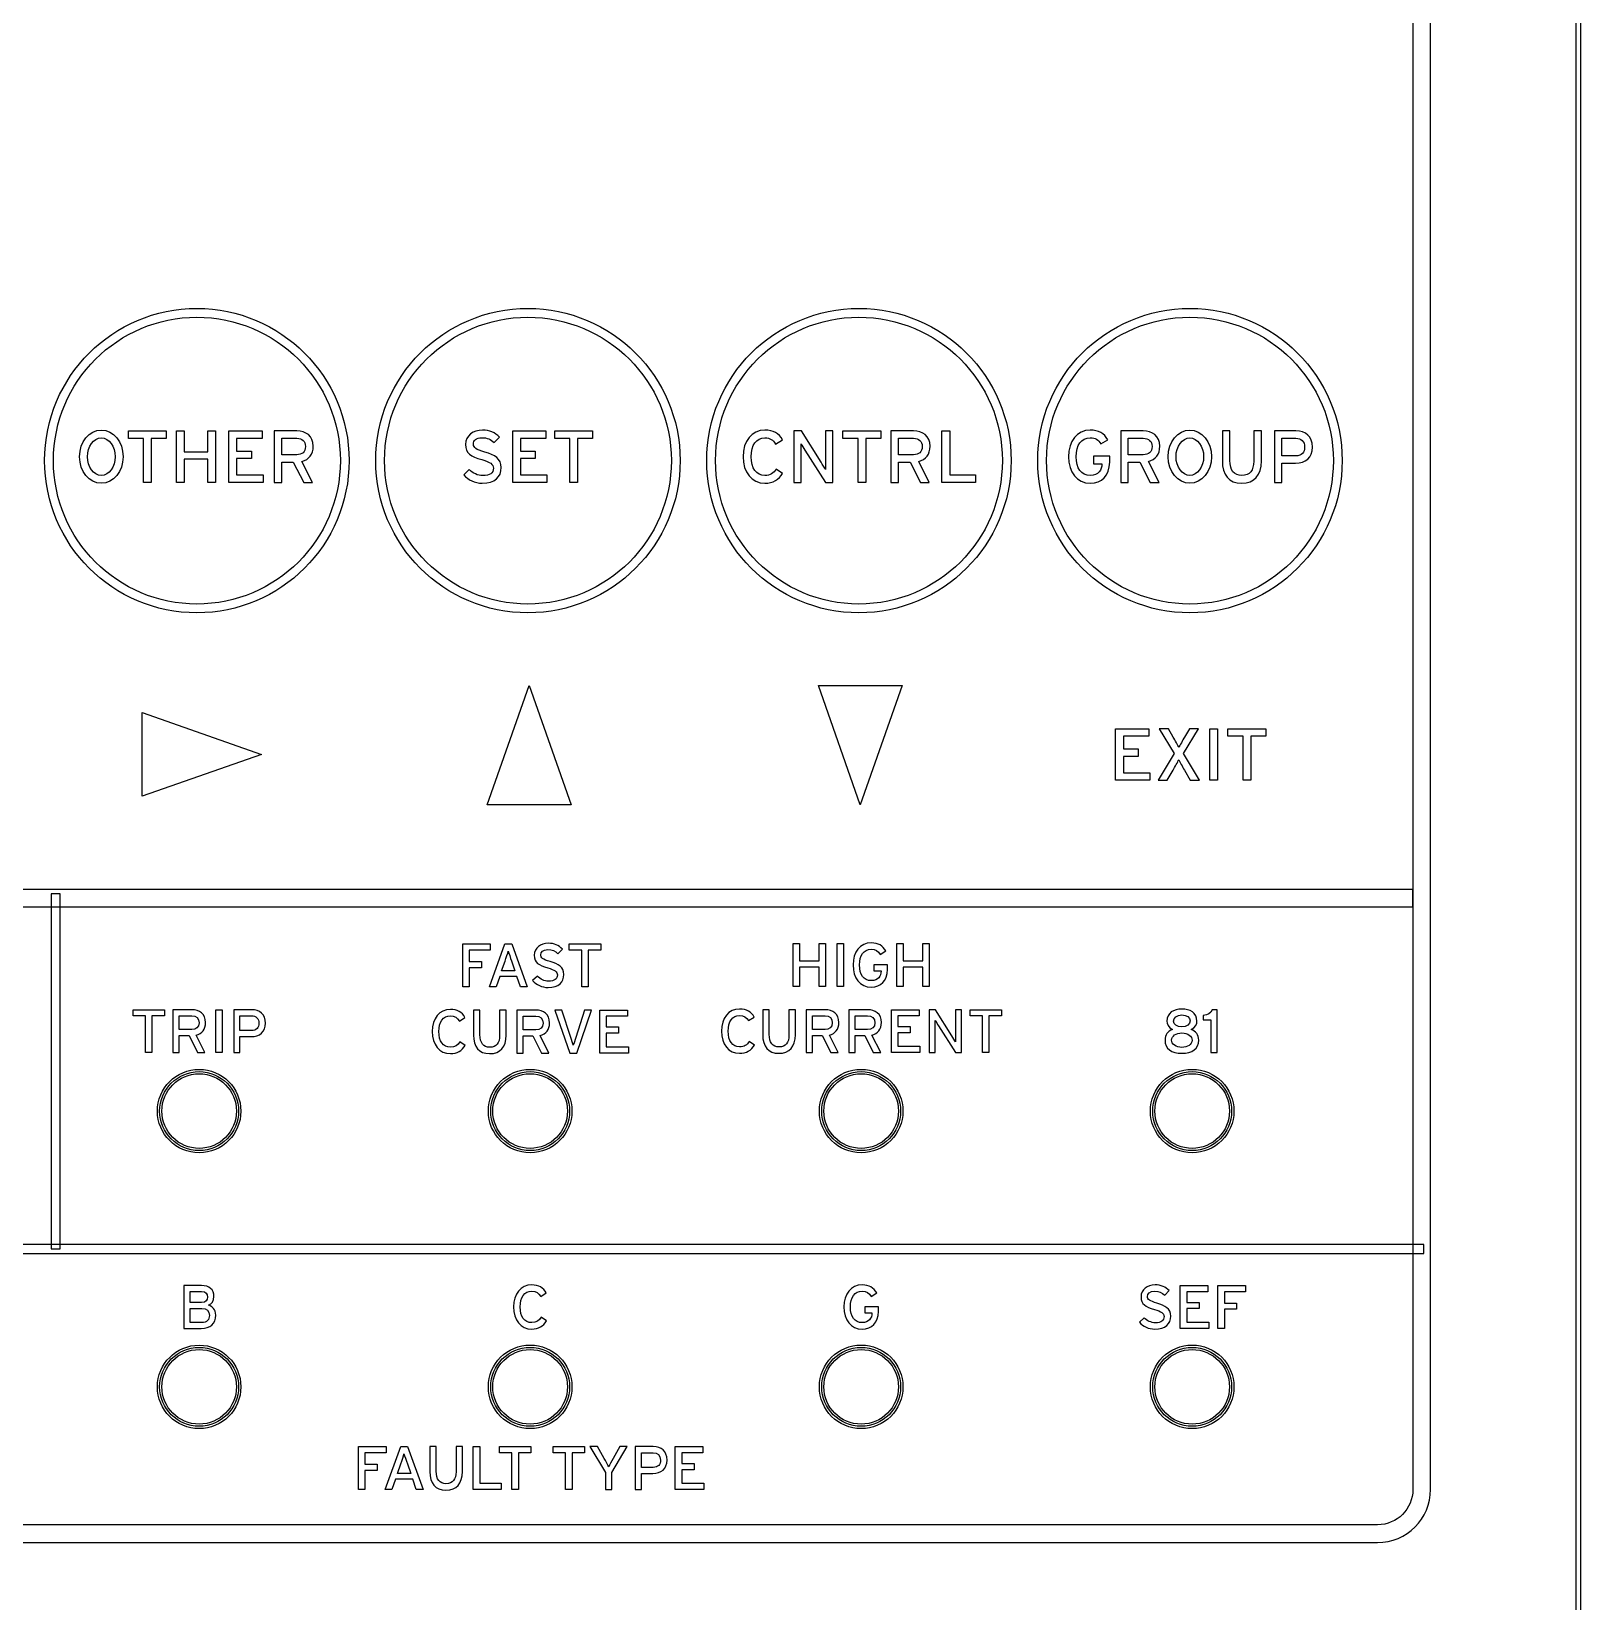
# Model space of a CAD drawing. Extents: x 5.5 to 12.5, y 5.1 to 18.5.
# Drawn here: x 9 to 12.51, y 11.382 to 14.94 of the extents above; entities that cross this region are included whole.
import ezdxf

# ---------------------------------------------------------------- set-up
doc = ezdxf.new("R2010")
doc.units = 0
doc.header["$MEASUREMENT"] = 0
doc.layers.get('0').update_dxf_attribs({"linetype": 'CONTINUOUS'})

# ---------------------------------------------------------------- blocks, each defined once
blk = doc.blocks.new('AI9-BLK22')
at = {"color": 7}
blk.add_lwpolyline([(-3.1301, 0.02), (-3.1301, -0.02), (3.13, -0.02), (3.13, 0.02)], close=True, dxfattribs=at)
blk = doc.blocks.new('AI9-BLK21')
at = {"color": 7}
blk.add_lwpolyline([(-3.1602, 0.0101), (-3.1602, -0.0101), (3.16, -0.0101), (3.16, 0.0101)], close=True, dxfattribs=at)

msp = doc.modelspace()

# ---------------------------------------------------------------- linework, layer by layer
at = {"color": 7}
for points in [[(9.2711, 14.0174), (9.2711, 13.918), (9.2537, 13.918), (9.2537, 14.0174), (9.2196, 14.0174), (9.2196, 14.0346), (9.3052, 14.0346), (9.3052, 14.0174)], [(9.3994, 13.918), (9.3994, 13.9704), (9.3457, 13.9704), (9.3457, 13.918), (9.3281, 13.918), (9.3281, 14.0346), (9.3457, 14.0346), (9.3457, 13.9874), (9.3994, 13.9874), (9.3994, 14.0346), (9.4167, 14.0346), (9.4167, 13.918)], [(9.447, 13.918), (9.447, 14.0346), (9.5224, 14.0346), (9.5224, 14.0176), (9.4645, 14.0176), (9.4645, 13.9888), (9.498, 13.9888), (9.498, 13.9718), (9.4645, 13.9718), (9.4645, 13.9351), (9.5248, 13.9351), (9.5248, 13.918)], [(10.0902, 13.918), (10.0902, 14.0346), (10.1653, 14.0346), (10.1653, 14.0176), (10.1077, 14.0176), (10.1077, 13.9888), (10.1412, 13.9888), (10.1412, 13.9718), (10.1077, 13.9718), (10.1077, 13.9351), (10.1677, 13.9351), (10.1677, 13.918)], [(10.2369, 14.0174), (10.2369, 13.918), (10.2194, 13.918), (10.2194, 14.0174), (10.1853, 14.0174), (10.1853, 14.0346), (10.2707, 14.0346), (10.2707, 14.0174)], [(10.8901, 14.0174), (10.8901, 13.918), (10.8725, 13.918), (10.8725, 14.0174), (10.8384, 14.0174), (10.8384, 14.0346), (10.9239, 14.0346), (10.9239, 14.0174)], [(11.0627, 13.918), (11.0627, 14.0346), (11.0803, 14.0346), (11.0803, 13.9351), (11.1385, 13.9351), (11.1385, 13.918)], [(10.1277, 13.4576), (10.2228, 13.1877), (10.0326, 13.1877), (10.0326, 13.1877)], [(10.7826, 13.4576), (10.9728, 13.4576), (10.8777, 13.1877), (10.8777, 13.1877)], [(9.2506, 13.3966), (9.5207, 13.3017), (9.2506, 13.2066), (9.2506, 13.2066)], [(11.4561, 13.2433), (11.4561, 13.3599), (11.5316, 13.3599), (11.5316, 13.3429), (11.4737, 13.3429), (11.4737, 13.3141), (11.5071, 13.3141), (11.5071, 13.297), (11.4737, 13.297), (11.4737, 13.2602), (11.534, 13.2602), (11.534, 13.2433)], [(11.6694, 13.2433), (11.6694, 13.3599), (11.687, 13.3599), (11.687, 13.2433)], [(11.7624, 13.3427), (11.7624, 13.2433), (11.7448, 13.2433), (11.7448, 13.3427), (11.7107, 13.3427), (11.7107, 13.3599), (11.7962, 13.3599), (11.7962, 13.3427)], [(9.0446, 12.9858), (9.0446, 12.1808), (9.0646, 12.1808), (9.0646, 12.9858)], [(9.9913, 12.858), (9.9913, 12.8325), (10.0192, 12.8325), (10.0192, 12.8182), (9.9913, 12.8182), (9.9913, 12.7749), (9.9768, 12.7749), (9.9768, 12.8723), (10.0392, 12.8723), (10.0392, 12.858)], [(10.1077, 12.7749), (10.0995, 12.798), (10.0609, 12.798), (10.0526, 12.7749), (10.0375, 12.7749), (10.0726, 12.8723), (10.0881, 12.8723), (10.1232, 12.7749)], [(10.261, 12.858), (10.261, 12.7749), (10.2466, 12.7749), (10.2466, 12.858), (10.2183, 12.858), (10.2183, 12.8723), (10.2896, 12.8723), (10.2896, 12.858)], [(10.7847, 12.7758), (10.7847, 12.8194), (10.7399, 12.8194), (10.7399, 12.7758), (10.7254, 12.7758), (10.7254, 12.8729), (10.7399, 12.8729), (10.7399, 12.8337), (10.7847, 12.8337), (10.7847, 12.8729), (10.7992, 12.8729), (10.7992, 12.7758)], [(10.8254, 12.7758), (10.8254, 12.8729), (10.8398, 12.8729), (10.8398, 12.7758)], [(11.0193, 12.7758), (11.0193, 12.8194), (10.9745, 12.8194), (10.9745, 12.7758), (10.9601, 12.7758), (10.9601, 12.8729), (10.9745, 12.8729), (10.9745, 12.8337), (11.0193, 12.8337), (11.0193, 12.8729), (11.0338, 12.8729), (11.0338, 12.7758)], [(9.2728, 12.7088), (9.2728, 12.6258), (9.2582, 12.6258), (9.2582, 12.7088), (9.2299, 12.7088), (9.2299, 12.7231), (9.3011, 12.7231), (9.3011, 12.7088)], [(9.4173, 12.6258), (9.4173, 12.7231), (9.4318, 12.7231), (9.4318, 12.6258)], [(10.2876, 12.6249), (10.2876, 12.7222), (10.3503, 12.7222), (10.3503, 12.7081), (10.302, 12.7081), (10.302, 12.684), (10.3299, 12.684), (10.3299, 12.6699), (10.302, 12.6699), (10.302, 12.6392), (10.3523, 12.6392), (10.3523, 12.6249)], [(10.948, 12.6258), (10.948, 12.7231), (11.0107, 12.7231), (11.0107, 12.7088), (10.9625, 12.7088), (10.9625, 12.6848), (10.9904, 12.6848), (10.9904, 12.6707), (10.9625, 12.6707), (10.9625, 12.6401), (11.0128, 12.6401), (11.0128, 12.6258)], [(11.1692, 12.7088), (11.1692, 12.6258), (11.1547, 12.6258), (11.1547, 12.7088), (11.1265, 12.7088), (11.1265, 12.7231), (11.1978, 12.7231), (11.1978, 12.7088)], [(11.6026, 12.0008), (11.6026, 12.098), (11.6653, 12.098), (11.6653, 12.0838), (11.6174, 12.0838), (11.6174, 12.0599), (11.6453, 12.0599), (11.6453, 12.0456), (11.6174, 12.0456), (11.6174, 12.0149), (11.6673, 12.0149), (11.6673, 12.0008)], [(11.7025, 12.0837), (11.7025, 12.0584), (11.7304, 12.0584), (11.7304, 12.0441), (11.7025, 12.0441), (11.7025, 12.0008), (11.688, 12.0008), (11.688, 12.098), (11.7507, 12.098), (11.7507, 12.0837)], [(9.7553, 11.7187), (9.7553, 11.6933), (9.7832, 11.6933), (9.7832, 11.679), (9.7553, 11.679), (9.7553, 11.6358), (9.7405, 11.6358), (9.7405, 11.733), (9.8032, 11.733), (9.8032, 11.7187)], [(9.8717, 11.6358), (9.8635, 11.6589), (9.8246, 11.6589), (9.8166, 11.6358), (9.8015, 11.6358), (9.8366, 11.733), (9.8518, 11.733), (9.8873, 11.6358)], [(10.0006, 11.6358), (10.0006, 11.733), (10.0154, 11.733), (10.0154, 11.6501), (10.0636, 11.6501), (10.0636, 11.6358)], [(10.1029, 11.7187), (10.1029, 11.6358), (10.0881, 11.6358), (10.0881, 11.7187), (10.0599, 11.7187), (10.0599, 11.733), (10.1312, 11.733), (10.1312, 11.7187)], [(10.2245, 11.7187), (10.2245, 11.6358), (10.2101, 11.6358), (10.2101, 11.7187), (10.1818, 11.7187), (10.1818, 11.733), (10.2531, 11.733), (10.2531, 11.7187)], [(10.4584, 11.6358), (10.4584, 11.733), (10.5211, 11.733), (10.5211, 11.7188), (10.4733, 11.7188), (10.4733, 11.6949), (10.5012, 11.6949), (10.5012, 11.6806), (10.4733, 11.6806), (10.4733, 11.6499), (10.5232, 11.6499), (10.5232, 11.6358)]]:
    msp.add_lwpolyline(points, close=True, dxfattribs=at)
for centre, radius in [((9.3745, 13.9673), 0.3449), ((10.1246, 13.9673), 0.3449), ((10.8746, 13.9673), 0.3449), ((11.6246, 13.9673), 0.3449), ((9.3746, 13.9673), 0.325), ((10.1246, 13.9673), 0.325), ((10.8746, 13.9673), 0.325), ((11.6246, 13.9673), 0.325), ((9.3797, 12.4933), 0.0945), ((9.3796, 12.4933), 0.0894), ((9.3797, 12.4933), 0.0845), ((10.1296, 12.4933), 0.0946), ((10.1296, 12.4933), 0.0894), ((10.1296, 12.4933), 0.0846), ((10.8796, 12.4933), 0.0946), ((10.8796, 12.4933), 0.0894), ((10.8796, 12.4933), 0.0846), ((11.6296, 12.4933), 0.0946), ((11.6296, 12.4933), 0.0894), ((11.6296, 12.4933), 0.0846), ((9.3797, 11.8684), 0.0945), ((9.3796, 11.8684), 0.0894), ((10.1296, 11.8684), 0.0946), ((10.1296, 11.8684), 0.0894), ((10.8796, 11.8684), 0.0946), ((10.8796, 11.8684), 0.0894), ((11.6296, 11.8684), 0.0946), ((11.6296, 11.8684), 0.0894), ((9.3797, 11.8684), 0.0845), ((10.1296, 11.8684), 0.0846), ((10.8796, 11.8684), 0.0846), ((11.6296, 11.8684), 0.0846)]:
    msp.add_circle(centre, radius, dxfattribs=at)
for centre, major_axis, ratio in [((9.1581, 13.9763), (0, -0.0602), 0.818313), ((11.6243, 13.9763), (0, -0.0602), 0.818313), ((9.1581, 13.9763), (0, 0.0426), 0.739397), ((11.6243, 13.9763), (0, 0.0426), 0.735356), ((11.6062, 12.6977), (-0.0191, -0.0003), 0.7072), ((11.6062, 12.654), (-0.0233, 0.0003), 0.703665)]:
    msp.add_ellipse(centre, major_axis=major_axis, ratio=ratio, dxfattribs=at)
for points, knots in [([(5.8796, 18.4983), (5.6701, 18.4983), (5.4996, 18.3279), (5.4996, 18.1183), (5.4996, 18.1183), (5.4996, 5.8684), (5.4996, 5.8684), (5.4996, 5.6589), (5.6701, 5.4884), (5.8796, 5.4884), (5.8796, 5.4884), (12.1297, 5.4884), (12.1297, 5.4884), (12.3391, 5.4884), (12.5097, 5.6589), (12.5097, 5.8684), (12.5097, 5.8684), (12.5097, 18.1183), (12.5097, 18.1183), (12.5097, 18.3279), (12.3391, 18.4983), (12.1297, 18.4983), (12.1297, 18.4983), (5.8796, 18.4983), (5.8796, 18.4983)], [0, 0, 0, 0, 1, 1, 1, 2, 2, 2, 3, 3, 3, 4, 4, 4, 5, 5, 5, 6, 6, 6, 7, 7, 7, 8, 8, 8, 8]), ([(5.5096, 5.8684), (5.5096, 5.8684), (5.5096, 18.1183), (5.5096, 18.1183), (5.5096, 18.3224), (5.6756, 18.4883), (5.8796, 18.4883), (5.8796, 18.4883), (12.1297, 18.4883), (12.1297, 18.4883), (12.3336, 18.4883), (12.4997, 18.3224), (12.4997, 18.1183), (12.4997, 18.1183), (12.4997, 5.8684), (12.4997, 5.8684), (12.4997, 5.6644), (12.3336, 5.4984), (12.1297, 5.4984), (12.1297, 5.4984), (5.8796, 5.4984), (5.8796, 5.4984), (5.6756, 5.4984), (5.5096, 5.6644), (5.5096, 5.8684)], [0, 0, 0, 0, 1, 1, 1, 2, 2, 2, 3, 3, 3, 4, 4, 4, 5, 5, 5, 6, 6, 6, 7, 7, 7, 8, 8, 8, 8]), ([(5.9497, 11.5156), (5.8835, 11.5156), (5.8296, 11.5697), (5.8296, 11.6358), (5.8296, 11.6358), (5.8296, 16.4958), (5.8296, 16.4958), (5.8296, 16.562), (5.8835, 16.6157), (5.9497, 16.6157), (5.9497, 16.6157), (12.0497, 16.6157), (12.0497, 16.6157), (12.1159, 16.6157), (12.1696, 16.562), (12.1696, 16.4958), (12.1696, 16.4958), (12.1696, 11.6358), (12.1696, 11.6358), (12.1696, 11.5697), (12.1159, 11.5156), (12.0497, 11.5156), (12.0497, 11.5156), (5.9497, 11.5156), (5.9497, 11.5156)], [0, 0, 0, 0, 1, 1, 1, 2, 2, 2, 3, 3, 3, 4, 4, 4, 5, 5, 5, 6, 6, 6, 7, 7, 7, 8, 8, 8, 8]), ([(12.0497, 11.5559), (12.0938, 11.5559), (12.1297, 11.5917), (12.1297, 11.6358), (12.1297, 11.6358), (12.1297, 16.4958), (12.1297, 16.4958), (12.1297, 16.5399), (12.0938, 16.5757), (12.0497, 16.5757), (12.0497, 16.5757), (5.9497, 16.5757), (5.9497, 16.5757), (5.9054, 16.5757), (5.8696, 16.5399), (5.8696, 16.4958), (5.8696, 16.4958), (5.8696, 11.6358), (5.8696, 11.6358), (5.8696, 11.5917), (5.9054, 11.5559), (5.9497, 11.5559), (5.9497, 11.5559), (12.0497, 11.5559), (12.0497, 11.5559)], [0, 0, 0, 0, 1, 1, 1, 2, 2, 2, 3, 3, 3, 4, 4, 4, 5, 5, 5, 6, 6, 6, 7, 7, 7, 8, 8, 8, 8]), ([(9.6127, 13.9657), (9.6127, 13.9657), (9.6364, 13.918), (9.6364, 13.918), (9.6364, 13.918), (9.6165, 13.918), (9.6165, 13.918), (9.6165, 13.918), (9.593, 13.9642), (9.593, 13.9642), (9.593, 13.9642), (9.5669, 13.9642), (9.5669, 13.9642), (9.5669, 13.9642), (9.5669, 13.918), (9.5669, 13.918), (9.5669, 13.918), (9.5496, 13.918), (9.5496, 13.918), (9.5496, 13.918), (9.5496, 14.0346), (9.5496, 14.0346), (9.5496, 14.0346), (9.601, 14.0346), (9.601, 14.0346), (9.6213, 14.0346), (9.6382, 14.0238), (9.6382, 13.9998), (9.6382, 13.9811), (9.6285, 13.9697), (9.6127, 13.9657)], [0, 0, 0, 0, 1, 1, 1, 2, 2, 2, 3, 3, 3, 4, 4, 4, 5, 5, 5, 6, 6, 6, 7, 7, 7, 8, 8, 8, 9, 9, 9, 10, 10, 10, 10]), ([(10.0209, 13.9161), (10.0037, 13.9161), (9.9892, 13.9235), (9.9792, 13.9351), (9.9792, 13.9351), (9.9916, 13.9471), (9.9916, 13.9471), (9.9996, 13.9387), (10.0113, 13.9333), (10.022, 13.9333), (10.0385, 13.9333), (10.0464, 13.939), (10.0464, 13.9504), (10.0464, 13.9594), (10.0395, 13.9638), (10.0199, 13.9697), (9.9954, 13.9769), (9.9834, 13.9831), (9.9834, 14.004), (9.9834, 14.0241), (10.0006, 14.0365), (10.022, 14.0365), (10.0378, 14.0365), (10.0499, 14.0307), (10.0602, 14.0207), (10.0602, 14.0207), (10.0478, 14.0081), (10.0478, 14.0081), (10.0406, 14.0157), (10.0323, 14.0193), (10.0206, 14.0193), (10.0068, 14.0193), (10.0013, 14.0126), (10.0013, 14.0048), (10.0013, 13.9966), (10.0065, 13.9926), (10.0268, 13.9866), (10.0495, 13.9797), (10.064, 13.9723), (10.064, 13.9514), (10.064, 13.9304), (10.0505, 13.9161), (10.0209, 13.9161)], [0, 0, 0, 0, 1, 1, 1, 2, 2, 2, 3, 3, 3, 4, 4, 4, 5, 5, 5, 6, 6, 6, 7, 7, 7, 8, 8, 8, 9, 9, 9, 10, 10, 10, 11, 11, 11, 12, 12, 12, 13, 13, 13, 14, 14, 14, 14]), ([(10.6617, 13.9161), (10.6314, 13.9161), (10.6121, 13.9409), (10.6121, 13.9762), (10.6121, 14.0117), (10.6314, 14.0365), (10.6617, 14.0365), (10.6807, 14.0365), (10.6931, 14.0288), (10.7013, 14.0146), (10.7013, 14.0146), (10.6858, 14.005), (10.6858, 14.005), (10.6796, 14.0145), (10.6734, 14.019), (10.6617, 14.019), (10.6414, 14.019), (10.6304, 14.0024), (10.6304, 13.9762), (10.6304, 13.9502), (10.6414, 13.9337), (10.6617, 13.9337), (10.6738, 13.9337), (10.6813, 13.9387), (10.6872, 13.9482), (10.6872, 13.9482), (10.7017, 13.9385), (10.7017, 13.9385), (10.6934, 13.9242), (10.6793, 13.9161), (10.6617, 13.9161)], [0, 0, 0, 0, 1, 1, 1, 2, 2, 2, 3, 3, 3, 4, 4, 4, 5, 5, 5, 6, 6, 6, 7, 7, 7, 8, 8, 8, 9, 9, 9, 10, 10, 10, 10]), ([(10.7988, 13.918), (10.7988, 13.918), (10.7523, 13.9912), (10.7523, 13.9912), (10.7496, 13.9955), (10.7454, 14.0024), (10.7437, 14.0055), (10.7437, 14.0012), (10.7437, 13.985), (10.7437, 13.9785), (10.7437, 13.9785), (10.7437, 13.918), (10.7437, 13.918), (10.7437, 13.918), (10.7268, 13.918), (10.7268, 13.918), (10.7268, 13.918), (10.7268, 14.0346), (10.7268, 14.0346), (10.7268, 14.0346), (10.7447, 14.0346), (10.7447, 14.0346), (10.7447, 14.0346), (10.7892, 13.9635), (10.7892, 13.9635), (10.7919, 13.9587), (10.7971, 13.9501), (10.7988, 13.947), (10.7988, 13.9513), (10.7985, 13.968), (10.7985, 13.9745), (10.7985, 13.9745), (10.7985, 14.0346), (10.7985, 14.0346), (10.7985, 14.0346), (10.8157, 14.0346), (10.8157, 14.0346), (10.8157, 14.0346), (10.8157, 13.918), (10.8157, 13.918), (10.8157, 13.918), (10.7988, 13.918), (10.7988, 13.918)], [0, 0, 0, 0, 1, 1, 1, 2, 2, 2, 3, 3, 3, 4, 4, 4, 5, 5, 5, 6, 6, 6, 7, 7, 7, 8, 8, 8, 9, 9, 9, 10, 10, 10, 11, 11, 11, 12, 12, 12, 13, 13, 13, 14, 14, 14, 14]), ([(11.01, 13.9657), (11.01, 13.9657), (11.0338, 13.918), (11.0338, 13.918), (11.0338, 13.918), (11.0138, 13.918), (11.0138, 13.918), (11.0138, 13.918), (10.9904, 13.9642), (10.9904, 13.9642), (10.9904, 13.9642), (10.9642, 13.9642), (10.9642, 13.9642), (10.9642, 13.9642), (10.9642, 13.918), (10.9642, 13.918), (10.9642, 13.918), (10.947, 13.918), (10.947, 13.918), (10.947, 13.918), (10.947, 14.0346), (10.947, 14.0346), (10.947, 14.0346), (10.9983, 14.0346), (10.9983, 14.0346), (11.0186, 14.0346), (11.0358, 14.0238), (11.0358, 13.9998), (11.0358, 13.9811), (11.0259, 13.9697), (11.01, 13.9657)], [0, 0, 0, 0, 1, 1, 1, 2, 2, 2, 3, 3, 3, 4, 4, 4, 5, 5, 5, 6, 6, 6, 7, 7, 7, 8, 8, 8, 9, 9, 9, 10, 10, 10, 10]), ([(11.3986, 13.9161), (11.3683, 13.9161), (11.3494, 13.9409), (11.3494, 13.9762), (11.3494, 14.0117), (11.3683, 14.0365), (11.3986, 14.0365), (11.4176, 14.0365), (11.4303, 14.0288), (11.4382, 14.0146), (11.4382, 14.0146), (11.4227, 14.0052), (11.4227, 14.0052), (11.4169, 14.0146), (11.4107, 14.019), (11.3986, 14.019), (11.3783, 14.019), (11.3669, 14.0024), (11.3669, 13.9762), (11.3669, 13.9502), (11.3783, 13.9337), (11.3986, 13.9337), (11.4176, 13.9337), (11.4251, 13.9461), (11.4251, 13.9599), (11.4251, 13.9599), (11.4251, 13.9604), (11.4251, 13.9604), (11.4251, 13.9604), (11.4062, 13.9604), (11.4062, 13.9604), (11.4062, 13.9604), (11.4062, 13.9771), (11.4062, 13.9771), (11.4062, 13.9771), (11.4427, 13.9771), (11.4427, 13.9771), (11.4427, 13.9771), (11.4427, 13.9637), (11.4427, 13.9637), (11.4427, 13.9337), (11.4245, 13.9161), (11.3986, 13.9161)], [0, 0, 0, 0, 1, 1, 1, 2, 2, 2, 3, 3, 3, 4, 4, 4, 5, 5, 5, 6, 6, 6, 7, 7, 7, 8, 8, 8, 9, 9, 9, 10, 10, 10, 11, 11, 11, 12, 12, 12, 13, 13, 13, 14, 14, 14, 14]), ([(11.5306, 13.9657), (11.5306, 13.9657), (11.5547, 13.918), (11.5547, 13.918), (11.5547, 13.918), (11.5344, 13.918), (11.5344, 13.918), (11.5344, 13.918), (11.5113, 13.9642), (11.5113, 13.9642), (11.5113, 13.9642), (11.4847, 13.9642), (11.4847, 13.9642), (11.4847, 13.9642), (11.4847, 13.918), (11.4847, 13.918), (11.4847, 13.918), (11.4679, 13.918), (11.4679, 13.918), (11.4679, 13.918), (11.4679, 14.0346), (11.4679, 14.0346), (11.4679, 14.0346), (11.5188, 14.0346), (11.5188, 14.0346), (11.5392, 14.0346), (11.5564, 14.0238), (11.5564, 13.9998), (11.5564, 13.9811), (11.5464, 13.9697), (11.5306, 13.9657)], [0, 0, 0, 0, 1, 1, 1, 2, 2, 2, 3, 3, 3, 4, 4, 4, 5, 5, 5, 6, 6, 6, 7, 7, 7, 8, 8, 8, 9, 9, 9, 10, 10, 10, 10]), ([(11.7417, 13.9161), (11.7128, 13.9161), (11.698, 13.9349), (11.698, 13.9669), (11.698, 13.9669), (11.698, 14.0346), (11.698, 14.0346), (11.698, 14.0346), (11.7152, 14.0346), (11.7152, 14.0346), (11.7152, 14.0346), (11.7152, 13.9675), (11.7152, 13.9675), (11.7152, 13.9454), (11.7245, 13.9337), (11.7421, 13.9337), (11.7604, 13.9337), (11.769, 13.9451), (11.769, 13.9662), (11.769, 13.9662), (11.769, 14.0346), (11.769, 14.0346), (11.769, 14.0346), (11.7865, 14.0346), (11.7865, 14.0346), (11.7865, 14.0346), (11.7865, 13.9666), (11.7865, 13.9666), (11.7865, 13.934), (11.7707, 13.9161), (11.7417, 13.9161)], [0, 0, 0, 0, 1, 1, 1, 2, 2, 2, 3, 3, 3, 4, 4, 4, 5, 5, 5, 6, 6, 6, 7, 7, 7, 8, 8, 8, 9, 9, 9, 10, 10, 10, 10]), ([(11.8637, 13.9614), (11.8637, 13.9614), (11.833, 13.9614), (11.833, 13.9614), (11.833, 13.9614), (11.833, 13.918), (11.833, 13.918), (11.833, 13.918), (11.8162, 13.918), (11.8162, 13.918), (11.8162, 13.918), (11.8162, 14.0346), (11.8162, 14.0346), (11.8162, 14.0346), (11.8647, 14.0346), (11.8647, 14.0346), (11.8864, 14.0346), (11.9023, 14.0222), (11.9023, 13.9981), (11.9023, 13.9742), (11.8864, 13.9614), (11.8637, 13.9614)], [0, 0, 0, 0, 1, 1, 1, 2, 2, 2, 3, 3, 3, 4, 4, 4, 5, 5, 5, 6, 6, 6, 7, 7, 7, 7]), ([(9.601, 14.0181), (9.601, 14.0181), (9.5669, 14.0181), (9.5669, 14.0181), (9.5669, 14.0181), (9.5669, 13.9807), (9.5669, 13.9807), (9.5669, 13.9807), (9.601, 13.9807), (9.601, 13.9807), (9.6123, 13.9807), (9.6206, 13.9866), (9.6206, 13.9993), (9.6206, 14.0115), (9.6127, 14.0181), (9.601, 14.0181)], [0, 0, 0, 0, 1, 1, 1, 2, 2, 2, 3, 3, 3, 4, 4, 4, 5, 5, 5, 5]), ([(10.9983, 14.0181), (10.9983, 14.0181), (10.9642, 14.0181), (10.9642, 14.0181), (10.9642, 14.0181), (10.9642, 13.9807), (10.9642, 13.9807), (10.9642, 13.9807), (10.9983, 13.9807), (10.9983, 13.9807), (11.01, 13.9807), (11.0179, 13.9866), (11.0179, 13.9993), (11.0179, 14.0115), (11.01, 14.0181), (10.9983, 14.0181)], [0, 0, 0, 0, 1, 1, 1, 2, 2, 2, 3, 3, 3, 4, 4, 4, 5, 5, 5, 5]), ([(11.5188, 14.0181), (11.5188, 14.0181), (11.4847, 14.0181), (11.4847, 14.0181), (11.4847, 14.0181), (11.4847, 13.9807), (11.4847, 13.9807), (11.4847, 13.9807), (11.5188, 13.9807), (11.5188, 13.9807), (11.5306, 13.9807), (11.5388, 13.9866), (11.5388, 13.9993), (11.5388, 14.0115), (11.5306, 14.0181), (11.5188, 14.0181)], [0, 0, 0, 0, 1, 1, 1, 2, 2, 2, 3, 3, 3, 4, 4, 4, 5, 5, 5, 5]), ([(11.8644, 14.0181), (11.8644, 14.0181), (11.833, 14.0181), (11.833, 14.0181), (11.833, 14.0181), (11.833, 13.978), (11.833, 13.978), (11.833, 13.978), (11.8644, 13.978), (11.8644, 13.978), (11.8778, 13.978), (11.8844, 13.9857), (11.8844, 13.9981), (11.8844, 14.011), (11.8768, 14.0181), (11.8644, 14.0181)], [0, 0, 0, 0, 1, 1, 1, 2, 2, 2, 3, 3, 3, 4, 4, 4, 5, 5, 5, 5]), ([(11.625, 13.2433), (11.625, 13.2433), (11.6119, 13.2659), (11.6119, 13.2659), (11.6077, 13.2731), (11.6012, 13.2851), (11.5991, 13.2895), (11.5971, 13.2851), (11.5905, 13.2734), (11.5864, 13.2659), (11.5864, 13.2659), (11.5733, 13.2433), (11.5733, 13.2433), (11.5733, 13.2433), (11.5526, 13.2433), (11.5526, 13.2433), (11.5526, 13.2433), (11.5888, 13.3034), (11.5888, 13.3034), (11.5888, 13.3034), (11.555, 13.3599), (11.555, 13.3599), (11.555, 13.3599), (11.576, 13.3599), (11.576, 13.3599), (11.576, 13.3599), (11.5867, 13.341), (11.5867, 13.341), (11.5905, 13.3339), (11.5974, 13.3215), (11.5995, 13.3172), (11.6015, 13.3215), (11.6081, 13.3336), (11.6122, 13.341), (11.6122, 13.341), (11.6232, 13.3599), (11.6232, 13.3599), (11.6232, 13.3599), (11.6436, 13.3599), (11.6436, 13.3599), (11.6436, 13.3599), (11.6098, 13.3036), (11.6098, 13.3036), (11.6098, 13.3036), (11.646, 13.2433), (11.646, 13.2433), (11.646, 13.2433), (11.625, 13.2433), (11.625, 13.2433)], [0, 0, 0, 0, 1, 1, 1, 2, 2, 2, 3, 3, 3, 4, 4, 4, 5, 5, 5, 6, 6, 6, 7, 7, 7, 8, 8, 8, 9, 9, 9, 10, 10, 10, 11, 11, 11, 12, 12, 12, 13, 13, 13, 14, 14, 14, 15, 15, 15, 16, 16, 16, 16]), ([(5.8696, 12.9558), (5.8696, 12.9558), (5.8696, 11.6358), (5.8696, 11.6358), (5.8696, 11.5917), (5.9054, 11.5559), (5.9497, 11.5559), (5.9497, 11.5559), (12.0497, 11.5559), (12.0497, 11.5559), (12.0938, 11.5559), (12.1297, 11.5917), (12.1297, 11.6358), (12.1297, 11.6358), (12.1297, 12.9558), (12.1297, 12.9558), (12.1297, 12.9558), (5.8696, 12.9558), (5.8696, 12.9558)], [0, 0, 0, 0, 1, 1, 1, 2, 2, 2, 3, 3, 3, 4, 4, 4, 5, 5, 5, 6, 6, 6, 6]), ([(10.0874, 12.8335), (10.085, 12.8404), (10.0812, 12.8516), (10.0802, 12.8557), (10.0788, 12.8516), (10.0754, 12.8406), (10.0729, 12.8333), (10.0729, 12.8333), (10.065, 12.8111), (10.065, 12.8111), (10.065, 12.8111), (10.0953, 12.8111), (10.0953, 12.8111), (10.0953, 12.8111), (10.0874, 12.8335), (10.0874, 12.8335)], [0, 0, 0, 0, 1, 1, 1, 2, 2, 2, 3, 3, 3, 4, 4, 4, 5, 5, 5, 5]), ([(10.1701, 12.7734), (10.156, 12.7734), (10.1436, 12.7796), (10.1353, 12.7891), (10.1353, 12.7891), (10.146, 12.7992), (10.146, 12.7992), (10.1525, 12.7922), (10.1618, 12.7877), (10.1711, 12.7877), (10.1849, 12.7877), (10.1915, 12.7925), (10.1915, 12.802), (10.1915, 12.8094), (10.1856, 12.8132), (10.1694, 12.818), (10.1487, 12.8242), (10.1391, 12.8292), (10.1391, 12.8466), (10.1391, 12.8635), (10.1532, 12.8736), (10.1711, 12.8736), (10.1842, 12.8736), (10.1942, 12.8688), (10.2028, 12.8605), (10.2028, 12.8605), (10.1925, 12.85), (10.1925, 12.85), (10.1863, 12.8564), (10.1794, 12.8593), (10.1697, 12.8593), (10.1584, 12.8593), (10.1536, 12.8538), (10.1536, 12.8473), (10.1536, 12.8406), (10.158, 12.8371), (10.1749, 12.8321), (10.1942, 12.8264), (10.2059, 12.8202), (10.2059, 12.8028), (10.2059, 12.7854), (10.1949, 12.7734), (10.1701, 12.7734)], [0, 0, 0, 0, 1, 1, 1, 2, 2, 2, 3, 3, 3, 4, 4, 4, 5, 5, 5, 6, 6, 6, 7, 7, 7, 8, 8, 8, 9, 9, 9, 10, 10, 10, 11, 11, 11, 12, 12, 12, 13, 13, 13, 14, 14, 14, 14]), ([(10.9025, 12.7742), (10.8774, 12.7742), (10.8612, 12.7949), (10.8612, 12.8244), (10.8612, 12.8538), (10.8774, 12.8745), (10.9025, 12.8745), (10.9184, 12.8745), (10.9287, 12.8681), (10.9356, 12.8564), (10.9356, 12.8564), (10.9225, 12.8485), (10.9225, 12.8485), (10.9177, 12.8564), (10.9125, 12.86), (10.9025, 12.86), (10.8853, 12.86), (10.876, 12.8462), (10.876, 12.8244), (10.876, 12.8027), (10.8853, 12.7889), (10.9025, 12.7889), (10.9184, 12.7889), (10.9246, 12.7992), (10.9246, 12.8106), (10.9246, 12.8106), (10.9246, 12.8111), (10.9246, 12.8111), (10.9246, 12.8111), (10.9087, 12.8111), (10.9087, 12.8111), (10.9087, 12.8111), (10.9087, 12.8251), (10.9087, 12.8251), (10.9087, 12.8251), (10.9394, 12.8251), (10.9394, 12.8251), (10.9394, 12.8251), (10.9394, 12.8139), (10.9394, 12.8139), (10.9394, 12.7889), (10.9239, 12.7742), (10.9025, 12.7742)], [0, 0, 0, 0, 1, 1, 1, 2, 2, 2, 3, 3, 3, 4, 4, 4, 5, 5, 5, 6, 6, 6, 7, 7, 7, 8, 8, 8, 9, 9, 9, 10, 10, 10, 11, 11, 11, 12, 12, 12, 13, 13, 13, 14, 14, 14, 14]), ([(9.3729, 12.6655), (9.3729, 12.6655), (9.3925, 12.6258), (9.3925, 12.6258), (9.3925, 12.6258), (9.376, 12.6258), (9.376, 12.6258), (9.376, 12.6258), (9.3567, 12.6643), (9.3567, 12.6643), (9.3567, 12.6643), (9.3347, 12.6643), (9.3347, 12.6643), (9.3347, 12.6643), (9.3347, 12.6258), (9.3347, 12.6258), (9.3347, 12.6258), (9.3204, 12.6258), (9.3204, 12.6258), (9.3204, 12.6258), (9.3204, 12.7231), (9.3204, 12.7231), (9.3204, 12.7231), (9.3629, 12.7231), (9.3629, 12.7231), (9.3798, 12.7231), (9.3943, 12.714), (9.3943, 12.694), (9.3943, 12.6785), (9.386, 12.6688), (9.3729, 12.6655)], [0, 0, 0, 0, 1, 1, 1, 2, 2, 2, 3, 3, 3, 4, 4, 4, 5, 5, 5, 6, 6, 6, 7, 7, 7, 8, 8, 8, 9, 9, 9, 10, 10, 10, 10]), ([(9.3629, 12.7093), (9.3629, 12.7093), (9.3347, 12.7093), (9.3347, 12.7093), (9.3347, 12.7093), (9.3347, 12.678), (9.3347, 12.678), (9.3347, 12.678), (9.3629, 12.678), (9.3629, 12.678), (9.3726, 12.678), (9.3794, 12.6829), (9.3794, 12.6936), (9.3794, 12.7038), (9.3729, 12.7093), (9.3629, 12.7093)], [0, 0, 0, 0, 1, 1, 1, 2, 2, 2, 3, 3, 3, 4, 4, 4, 5, 5, 5, 5]), ([(9.4976, 12.6621), (9.4976, 12.6621), (9.4721, 12.6621), (9.4721, 12.6621), (9.4721, 12.6621), (9.4721, 12.6258), (9.4721, 12.6258), (9.4721, 12.6258), (9.458, 12.6258), (9.458, 12.6258), (9.458, 12.6258), (9.458, 12.7231), (9.458, 12.7231), (9.458, 12.7231), (9.4986, 12.7231), (9.4986, 12.7231), (9.5166, 12.7231), (9.53, 12.7127), (9.53, 12.6926), (9.53, 12.6726), (9.5166, 12.6621), (9.4976, 12.6621)], [0, 0, 0, 0, 1, 1, 1, 2, 2, 2, 3, 3, 3, 4, 4, 4, 5, 5, 5, 6, 6, 6, 7, 7, 7, 7]), ([(9.4983, 12.7093), (9.4983, 12.7093), (9.4721, 12.7093), (9.4721, 12.7093), (9.4721, 12.7093), (9.4721, 12.6759), (9.4721, 12.6759), (9.4721, 12.6759), (9.4983, 12.6759), (9.4983, 12.6759), (9.5093, 12.6759), (9.5152, 12.6823), (9.5152, 12.6926), (9.5152, 12.7033), (9.5086, 12.7093), (9.4983, 12.7093)], [0, 0, 0, 0, 1, 1, 1, 2, 2, 2, 3, 3, 3, 4, 4, 4, 5, 5, 5, 5]), ([(9.9489, 12.6235), (9.9238, 12.6235), (9.9079, 12.6442), (9.9079, 12.6736), (9.9079, 12.7031), (9.9238, 12.7238), (9.9489, 12.7238), (9.9648, 12.7238), (9.9754, 12.7174), (9.982, 12.7055), (9.982, 12.7055), (9.9692, 12.6974), (9.9692, 12.6974), (9.9641, 12.7053), (9.9589, 12.7091), (9.9489, 12.7091), (9.932, 12.7091), (9.9227, 12.6953), (9.9227, 12.6736), (9.9227, 12.6518), (9.932, 12.638), (9.9489, 12.638), (9.9593, 12.638), (9.9655, 12.6421), (9.9703, 12.65), (9.9703, 12.65), (9.9823, 12.6421), (9.9823, 12.6421), (9.9754, 12.6301), (9.9637, 12.6235), (9.9489, 12.6235)], [0, 0, 0, 0, 1, 1, 1, 2, 2, 2, 3, 3, 3, 4, 4, 4, 5, 5, 5, 6, 6, 6, 7, 7, 7, 8, 8, 8, 9, 9, 9, 10, 10, 10, 10]), ([(10.0378, 12.6235), (10.0137, 12.6235), (10.0013, 12.639), (10.0013, 12.6657), (10.0013, 12.6657), (10.0013, 12.7222), (10.0013, 12.7222), (10.0013, 12.7222), (10.0158, 12.7222), (10.0158, 12.7222), (10.0158, 12.7222), (10.0158, 12.6662), (10.0158, 12.6662), (10.0158, 12.6478), (10.0237, 12.638), (10.0381, 12.638), (10.0533, 12.638), (10.0605, 12.6475), (10.0605, 12.6652), (10.0605, 12.6652), (10.0605, 12.7222), (10.0605, 12.7222), (10.0605, 12.7222), (10.0754, 12.7222), (10.0754, 12.7222), (10.0754, 12.7222), (10.0754, 12.6655), (10.0754, 12.6655), (10.0754, 12.6383), (10.0619, 12.6235), (10.0378, 12.6235)], [0, 0, 0, 0, 1, 1, 1, 2, 2, 2, 3, 3, 3, 4, 4, 4, 5, 5, 5, 6, 6, 6, 7, 7, 7, 8, 8, 8, 9, 9, 9, 10, 10, 10, 10]), ([(10.1522, 12.6647), (10.1522, 12.6647), (10.1722, 12.6249), (10.1722, 12.6249), (10.1722, 12.6249), (10.1553, 12.6249), (10.1553, 12.6249), (10.1553, 12.6249), (10.136, 12.6635), (10.136, 12.6635), (10.136, 12.6635), (10.1139, 12.6635), (10.1139, 12.6635), (10.1139, 12.6635), (10.1139, 12.6249), (10.1139, 12.6249), (10.1139, 12.6249), (10.0998, 12.6249), (10.0998, 12.6249), (10.0998, 12.6249), (10.0998, 12.7222), (10.0998, 12.7222), (10.0998, 12.7222), (10.1425, 12.7222), (10.1425, 12.7222), (10.1594, 12.7222), (10.1735, 12.7131), (10.1735, 12.6931), (10.1735, 12.6776), (10.1656, 12.668), (10.1522, 12.6647)], [0, 0, 0, 0, 1, 1, 1, 2, 2, 2, 3, 3, 3, 4, 4, 4, 5, 5, 5, 6, 6, 6, 7, 7, 7, 8, 8, 8, 9, 9, 9, 10, 10, 10, 10]), ([(10.1425, 12.7084), (10.1425, 12.7084), (10.1139, 12.7084), (10.1139, 12.7084), (10.1139, 12.7084), (10.1139, 12.6773), (10.1139, 12.6773), (10.1139, 12.6773), (10.1425, 12.6773), (10.1425, 12.6773), (10.1522, 12.6773), (10.1591, 12.6823), (10.1591, 12.6928), (10.1591, 12.7029), (10.1522, 12.7084), (10.1425, 12.7084)], [0, 0, 0, 0, 1, 1, 1, 2, 2, 2, 3, 3, 3, 4, 4, 4, 5, 5, 5, 5]), ([(10.2352, 12.6249), (10.2352, 12.6249), (10.2197, 12.6249), (10.2197, 12.6249), (10.2197, 12.6249), (10.1859, 12.7222), (10.1859, 12.7222), (10.1859, 12.7222), (10.2018, 12.7222), (10.2018, 12.7222), (10.2018, 12.7222), (10.2221, 12.6602), (10.2221, 12.6602), (10.2238, 12.6545), (10.2266, 12.6459), (10.2273, 12.6425), (10.2283, 12.6459), (10.2311, 12.6547), (10.2328, 12.6604), (10.2328, 12.6604), (10.2528, 12.7222), (10.2528, 12.7222), (10.2528, 12.7222), (10.2683, 12.7222), (10.2683, 12.7222), (10.2683, 12.7222), (10.2352, 12.6249), (10.2352, 12.6249)], [0, 0, 0, 0, 1, 1, 1, 2, 2, 2, 3, 3, 3, 4, 4, 4, 5, 5, 5, 6, 6, 6, 7, 7, 7, 8, 8, 8, 9, 9, 9, 9]), ([(10.6042, 12.6242), (10.579, 12.6242), (10.5632, 12.6451), (10.5632, 12.6743), (10.5632, 12.7038), (10.579, 12.7246), (10.6042, 12.7246), (10.62, 12.7246), (10.6307, 12.7181), (10.6372, 12.7064), (10.6372, 12.7064), (10.6245, 12.6983), (10.6245, 12.6983), (10.6193, 12.7062), (10.6142, 12.71), (10.6042, 12.71), (10.5873, 12.71), (10.5783, 12.6962), (10.5783, 12.6743), (10.5783, 12.6526), (10.5873, 12.6388), (10.6042, 12.6388), (10.6145, 12.6388), (10.6207, 12.643), (10.6259, 12.6509), (10.6259, 12.6509), (10.6379, 12.6428), (10.6379, 12.6428), (10.6307, 12.6309), (10.619, 12.6242), (10.6042, 12.6242)], [0, 0, 0, 0, 1, 1, 1, 2, 2, 2, 3, 3, 3, 4, 4, 4, 5, 5, 5, 6, 6, 6, 7, 7, 7, 8, 8, 8, 9, 9, 9, 10, 10, 10, 10]), ([(10.6931, 12.6242), (10.6693, 12.6242), (10.6565, 12.6399), (10.6565, 12.6666), (10.6565, 12.6666), (10.6565, 12.7231), (10.6565, 12.7231), (10.6565, 12.7231), (10.6714, 12.7231), (10.6714, 12.7231), (10.6714, 12.7231), (10.6714, 12.6671), (10.6714, 12.6671), (10.6714, 12.6487), (10.6789, 12.6388), (10.6934, 12.6388), (10.7089, 12.6388), (10.7161, 12.6483), (10.7161, 12.6661), (10.7161, 12.6661), (10.7161, 12.7231), (10.7161, 12.7231), (10.7161, 12.7231), (10.7306, 12.7231), (10.7306, 12.7231), (10.7306, 12.7231), (10.7306, 12.6664), (10.7306, 12.6664), (10.7306, 12.6392), (10.7175, 12.6242), (10.6931, 12.6242)], [0, 0, 0, 0, 1, 1, 1, 2, 2, 2, 3, 3, 3, 4, 4, 4, 5, 5, 5, 6, 6, 6, 7, 7, 7, 8, 8, 8, 9, 9, 9, 10, 10, 10, 10]), ([(10.8078, 12.6655), (10.8078, 12.6655), (10.8274, 12.6258), (10.8274, 12.6258), (10.8274, 12.6258), (10.8109, 12.6258), (10.8109, 12.6258), (10.8109, 12.6258), (10.7912, 12.6643), (10.7912, 12.6643), (10.7912, 12.6643), (10.7695, 12.6643), (10.7695, 12.6643), (10.7695, 12.6643), (10.7695, 12.6258), (10.7695, 12.6258), (10.7695, 12.6258), (10.7551, 12.6258), (10.7551, 12.6258), (10.7551, 12.6258), (10.7551, 12.7231), (10.7551, 12.7231), (10.7551, 12.7231), (10.7978, 12.7231), (10.7978, 12.7231), (10.8147, 12.7231), (10.8291, 12.714), (10.8291, 12.694), (10.8291, 12.6785), (10.8209, 12.6688), (10.8078, 12.6655)], [0, 0, 0, 0, 1, 1, 1, 2, 2, 2, 3, 3, 3, 4, 4, 4, 5, 5, 5, 6, 6, 6, 7, 7, 7, 8, 8, 8, 9, 9, 9, 10, 10, 10, 10]), ([(10.7978, 12.7093), (10.7978, 12.7093), (10.7695, 12.7093), (10.7695, 12.7093), (10.7695, 12.7093), (10.7695, 12.678), (10.7695, 12.678), (10.7695, 12.678), (10.7978, 12.678), (10.7978, 12.678), (10.8074, 12.678), (10.8143, 12.6829), (10.8143, 12.6936), (10.8143, 12.7038), (10.8078, 12.7093), (10.7978, 12.7093)], [0, 0, 0, 0, 1, 1, 1, 2, 2, 2, 3, 3, 3, 4, 4, 4, 5, 5, 5, 5]), ([(10.9039, 12.6655), (10.9039, 12.6655), (10.9239, 12.6258), (10.9239, 12.6258), (10.9239, 12.6258), (10.907, 12.6258), (10.907, 12.6258), (10.907, 12.6258), (10.8877, 12.6643), (10.8877, 12.6643), (10.8877, 12.6643), (10.866, 12.6643), (10.866, 12.6643), (10.866, 12.6643), (10.866, 12.6258), (10.866, 12.6258), (10.866, 12.6258), (10.8515, 12.6258), (10.8515, 12.6258), (10.8515, 12.6258), (10.8515, 12.7231), (10.8515, 12.7231), (10.8515, 12.7231), (10.8943, 12.7231), (10.8943, 12.7231), (10.9111, 12.7231), (10.9256, 12.714), (10.9256, 12.694), (10.9256, 12.6785), (10.9173, 12.6688), (10.9039, 12.6655)], [0, 0, 0, 0, 1, 1, 1, 2, 2, 2, 3, 3, 3, 4, 4, 4, 5, 5, 5, 6, 6, 6, 7, 7, 7, 8, 8, 8, 9, 9, 9, 10, 10, 10, 10]), ([(10.8943, 12.7093), (10.8943, 12.7093), (10.866, 12.7093), (10.866, 12.7093), (10.866, 12.7093), (10.866, 12.678), (10.866, 12.678), (10.866, 12.678), (10.8943, 12.678), (10.8943, 12.678), (10.9039, 12.678), (10.9108, 12.6829), (10.9108, 12.6936), (10.9108, 12.7038), (10.9039, 12.7093), (10.8943, 12.7093)], [0, 0, 0, 0, 1, 1, 1, 2, 2, 2, 3, 3, 3, 4, 4, 4, 5, 5, 5, 5]), ([(11.0934, 12.6258), (11.0934, 12.6258), (11.0545, 12.6867), (11.0545, 12.6867), (11.0524, 12.6904), (11.0489, 12.6962), (11.0472, 12.6988), (11.0472, 12.6952), (11.0476, 12.6816), (11.0476, 12.6762), (11.0476, 12.6762), (11.0476, 12.6258), (11.0476, 12.6258), (11.0476, 12.6258), (11.0334, 12.6258), (11.0334, 12.6258), (11.0334, 12.6258), (11.0334, 12.7231), (11.0334, 12.7231), (11.0334, 12.7231), (11.0482, 12.7231), (11.0482, 12.7231), (11.0482, 12.7231), (11.0851, 12.6637), (11.0851, 12.6637), (11.0875, 12.6597), (11.0917, 12.6525), (11.0934, 12.65), (11.0934, 12.6537), (11.093, 12.6674), (11.093, 12.673), (11.093, 12.673), (11.093, 12.7231), (11.093, 12.7231), (11.093, 12.7231), (11.1072, 12.7231), (11.1072, 12.7231), (11.1072, 12.7231), (11.1072, 12.6258), (11.1072, 12.6258), (11.1072, 12.6258), (11.0934, 12.6258), (11.0934, 12.6258)], [0, 0, 0, 0, 1, 1, 1, 2, 2, 2, 3, 3, 3, 4, 4, 4, 5, 5, 5, 6, 6, 6, 7, 7, 7, 8, 8, 8, 9, 9, 9, 10, 10, 10, 11, 11, 11, 12, 12, 12, 13, 13, 13, 14, 14, 14, 14]), ([(11.606, 12.6242), (11.5826, 12.6242), (11.5681, 12.6349), (11.5681, 12.6542), (11.5681, 12.6657), (11.574, 12.6742), (11.5853, 12.6783), (11.5753, 12.6824), (11.5722, 12.6912), (11.5722, 12.6971), (11.5722, 12.7158), (11.5874, 12.7246), (11.6064, 12.7246), (11.6239, 12.7246), (11.6405, 12.716), (11.6405, 12.6974), (11.6405, 12.6916), (11.6374, 12.6823), (11.6274, 12.6783), (11.6377, 12.6743), (11.6446, 12.6666), (11.6446, 12.6542), (11.6446, 12.6349), (11.6294, 12.6242), (11.606, 12.6242)], [0, 0, 0, 0, 1, 1, 1, 2, 2, 2, 3, 3, 3, 4, 4, 4, 5, 5, 5, 6, 6, 6, 7, 7, 7, 8, 8, 8, 8]), ([(11.6718, 12.6258), (11.6718, 12.6258), (11.6718, 12.7002), (11.6718, 12.7002), (11.6718, 12.7002), (11.6546, 12.7002), (11.6546, 12.7002), (11.6546, 12.7002), (11.6546, 12.7103), (11.6546, 12.7103), (11.6646, 12.711), (11.6728, 12.7145), (11.6749, 12.7231), (11.6749, 12.7231), (11.6866, 12.7231), (11.6866, 12.7231), (11.6866, 12.7231), (11.6866, 12.6258), (11.6866, 12.6258), (11.6866, 12.6258), (11.6718, 12.6258), (11.6718, 12.6258)], [0, 0, 0, 0, 1, 1, 1, 2, 2, 2, 3, 3, 3, 4, 4, 4, 5, 5, 5, 6, 6, 6, 7, 7, 7, 7]), ([(10.1332, 11.9993), (10.1081, 11.9993), (10.0922, 12.0199), (10.0922, 12.0494), (10.0922, 12.0788), (10.1081, 12.0995), (10.1332, 12.0995), (10.1491, 12.0995), (10.1598, 12.0931), (10.1663, 12.0814), (10.1663, 12.0814), (10.1536, 12.0733), (10.1536, 12.0733), (10.1484, 12.0813), (10.1432, 12.0851), (10.1332, 12.0851), (10.1164, 12.0851), (10.107, 12.0713), (10.107, 12.0494), (10.107, 12.0277), (10.1164, 12.0139), (10.1332, 12.0139), (10.1436, 12.0139), (10.1498, 12.018), (10.1546, 12.026), (10.1546, 12.026), (10.1666, 12.0179), (10.1666, 12.0179), (10.1598, 12.006), (10.148, 11.9993), (10.1332, 11.9993)], [0, 0, 0, 0, 1, 1, 1, 2, 2, 2, 3, 3, 3, 4, 4, 4, 5, 5, 5, 6, 6, 6, 7, 7, 7, 8, 8, 8, 9, 9, 9, 10, 10, 10, 10]), ([(10.8819, 11.9993), (10.8567, 11.9993), (10.8405, 12.0199), (10.8405, 12.0494), (10.8405, 12.0788), (10.8567, 12.0995), (10.8819, 12.0995), (10.8977, 12.0995), (10.908, 12.0931), (10.9149, 12.0814), (10.9149, 12.0814), (10.9022, 12.0735), (10.9022, 12.0735), (10.897, 12.0814), (10.8918, 12.0851), (10.8819, 12.0851), (10.8646, 12.0851), (10.8553, 12.0713), (10.8553, 12.0494), (10.8553, 12.0277), (10.8646, 12.0139), (10.8819, 12.0139), (10.8977, 12.0139), (10.9039, 12.0242), (10.9039, 12.0356), (10.9039, 12.0356), (10.9039, 12.0361), (10.9039, 12.0361), (10.9039, 12.0361), (10.8881, 12.0361), (10.8881, 12.0361), (10.8881, 12.0361), (10.8881, 12.0501), (10.8881, 12.0501), (10.8881, 12.0501), (10.9187, 12.0501), (10.9187, 12.0501), (10.9187, 12.0501), (10.9187, 12.0389), (10.9187, 12.0389), (10.9187, 12.0139), (10.9036, 11.9993), (10.8819, 11.9993)], [0, 0, 0, 0, 1, 1, 1, 2, 2, 2, 3, 3, 3, 4, 4, 4, 5, 5, 5, 6, 6, 6, 7, 7, 7, 8, 8, 8, 9, 9, 9, 10, 10, 10, 11, 11, 11, 12, 12, 12, 13, 13, 13, 14, 14, 14, 14]), ([(11.5447, 11.9993), (11.5306, 11.9993), (11.5185, 12.0055), (11.5102, 12.0149), (11.5102, 12.0149), (11.5206, 12.0251), (11.5206, 12.0251), (11.5271, 12.018), (11.5368, 12.0136), (11.5461, 12.0136), (11.5595, 12.0136), (11.566, 12.0184), (11.566, 12.0277), (11.566, 12.0353), (11.5605, 12.0391), (11.544, 12.0439), (11.5237, 12.0499), (11.5137, 12.0551), (11.5137, 12.0725), (11.5137, 12.0894), (11.5278, 12.0995), (11.5457, 12.0995), (11.5592, 12.0995), (11.5691, 12.0947), (11.5778, 12.0864), (11.5778, 12.0864), (11.5674, 12.0759), (11.5674, 12.0759), (11.5612, 12.0821), (11.5543, 12.0852), (11.5447, 12.0852), (11.5333, 12.0852), (11.5285, 12.0797), (11.5285, 12.0732), (11.5285, 12.0664), (11.533, 12.063), (11.5499, 12.058), (11.5688, 12.0521), (11.5809, 12.0461), (11.5809, 12.0287), (11.5809, 12.0112), (11.5698, 11.9993), (11.5447, 11.9993)], [0, 0, 0, 0, 1, 1, 1, 2, 2, 2, 3, 3, 3, 4, 4, 4, 5, 5, 5, 6, 6, 6, 7, 7, 7, 8, 8, 8, 9, 9, 9, 10, 10, 10, 11, 11, 11, 12, 12, 12, 13, 13, 13, 14, 14, 14, 14]), ([(9.3839, 12.0008), (9.3839, 12.0008), (9.3453, 12.0008), (9.3453, 12.0008), (9.3453, 12.0008), (9.3453, 12.098), (9.3453, 12.098), (9.3453, 12.098), (9.3853, 12.098), (9.3853, 12.098), (9.4022, 12.098), (9.4132, 12.0892), (9.4132, 12.0728), (9.4132, 12.0628), (9.408, 12.0568), (9.4008, 12.0534), (9.4087, 12.0513), (9.4173, 12.0441), (9.4173, 12.0306), (9.4173, 12.011), (9.4053, 12.0008), (9.3839, 12.0008)], [0, 0, 0, 0, 1, 1, 1, 2, 2, 2, 3, 3, 3, 4, 4, 4, 5, 5, 5, 6, 6, 6, 7, 7, 7, 7]), ([(9.3853, 12.0847), (9.3853, 12.0847), (9.3591, 12.0847), (9.3591, 12.0847), (9.3591, 12.0847), (9.3591, 12.0596), (9.3591, 12.0596), (9.3591, 12.0596), (9.3853, 12.0596), (9.3853, 12.0596), (9.3949, 12.0596), (9.3987, 12.0656), (9.3987, 12.072), (9.3987, 12.0792), (9.3949, 12.0847), (9.3853, 12.0847)], [0, 0, 0, 0, 1, 1, 1, 2, 2, 2, 3, 3, 3, 4, 4, 4, 5, 5, 5, 5]), ([(9.3856, 12.0463), (9.3856, 12.0463), (9.3591, 12.0463), (9.3591, 12.0463), (9.3591, 12.0463), (9.3591, 12.0141), (9.3591, 12.0141), (9.3591, 12.0141), (9.3853, 12.0141), (9.3853, 12.0141), (9.398, 12.0141), (9.4029, 12.0206), (9.4029, 12.0303), (9.4029, 12.0403), (9.3967, 12.0463), (9.3856, 12.0463)], [0, 0, 0, 0, 1, 1, 1, 2, 2, 2, 3, 3, 3, 4, 4, 4, 5, 5, 5, 5]), ([(9.8514, 11.6942), (9.849, 11.7013), (9.8452, 11.7125), (9.8438, 11.7166), (9.8428, 11.7125), (9.8394, 11.7013), (9.837, 11.6942), (9.837, 11.6942), (9.829, 11.672), (9.829, 11.672), (9.829, 11.672), (9.859, 11.672), (9.859, 11.672), (9.859, 11.672), (9.8514, 11.6942), (9.8514, 11.6942)], [0, 0, 0, 0, 1, 1, 1, 2, 2, 2, 3, 3, 3, 4, 4, 4, 5, 5, 5, 5]), ([(9.9389, 11.6344), (9.9148, 11.6344), (9.9024, 11.6498), (9.9024, 11.6766), (9.9024, 11.6766), (9.9024, 11.733), (9.9024, 11.733), (9.9024, 11.733), (9.9169, 11.733), (9.9169, 11.733), (9.9169, 11.733), (9.9169, 11.677), (9.9169, 11.677), (9.9169, 11.6587), (9.9245, 11.6489), (9.9389, 11.6489), (9.9544, 11.6489), (9.9617, 11.6584), (9.9617, 11.6761), (9.9617, 11.6761), (9.9617, 11.733), (9.9617, 11.733), (9.9617, 11.733), (9.9761, 11.733), (9.9761, 11.733), (9.9761, 11.733), (9.9761, 11.6763), (9.9761, 11.6763), (9.9761, 11.6491), (9.963, 11.6344), (9.9389, 11.6344)], [0, 0, 0, 0, 1, 1, 1, 2, 2, 2, 3, 3, 3, 4, 4, 4, 5, 5, 5, 6, 6, 6, 7, 7, 7, 8, 8, 8, 9, 9, 9, 10, 10, 10, 10]), ([(10.3148, 11.6742), (10.3148, 11.6742), (10.3148, 11.6358), (10.3148, 11.6358), (10.3148, 11.6358), (10.3, 11.6358), (10.3, 11.6358), (10.3, 11.6358), (10.3, 11.6742), (10.3, 11.6742), (10.3, 11.6742), (10.2652, 11.733), (10.2652, 11.733), (10.2652, 11.733), (10.2824, 11.733), (10.2824, 11.733), (10.2824, 11.733), (10.2976, 11.7063), (10.2976, 11.7063), (10.3007, 11.7002), (10.3058, 11.6906), (10.3076, 11.687), (10.3089, 11.6906), (10.3141, 11.6999), (10.3175, 11.7061), (10.3175, 11.7061), (10.3327, 11.733), (10.3327, 11.733), (10.3327, 11.733), (10.3496, 11.733), (10.3496, 11.733), (10.3496, 11.733), (10.3148, 11.6742), (10.3148, 11.6742)], [0, 0, 0, 0, 1, 1, 1, 2, 2, 2, 3, 3, 3, 4, 4, 4, 5, 5, 5, 6, 6, 6, 7, 7, 7, 8, 8, 8, 9, 9, 9, 10, 10, 10, 11, 11, 11, 11]), ([(10.4075, 11.672), (10.4075, 11.672), (10.382, 11.672), (10.382, 11.672), (10.382, 11.672), (10.382, 11.6358), (10.382, 11.6358), (10.382, 11.6358), (10.3678, 11.6358), (10.3678, 11.6358), (10.3678, 11.6358), (10.3678, 11.733), (10.3678, 11.733), (10.3678, 11.733), (10.4085, 11.733), (10.4085, 11.733), (10.4264, 11.733), (10.4398, 11.7228), (10.4398, 11.7026), (10.4398, 11.6827), (10.4264, 11.672), (10.4075, 11.672)], [0, 0, 0, 0, 1, 1, 1, 2, 2, 2, 3, 3, 3, 4, 4, 4, 5, 5, 5, 6, 6, 6, 7, 7, 7, 7]), ([(10.4082, 11.7192), (10.4082, 11.7192), (10.382, 11.7192), (10.382, 11.7192), (10.382, 11.7192), (10.382, 11.6858), (10.382, 11.6858), (10.382, 11.6858), (10.4082, 11.6858), (10.4082, 11.6858), (10.4195, 11.6858), (10.425, 11.6921), (10.425, 11.7026), (10.425, 11.7133), (10.4185, 11.7192), (10.4082, 11.7192)], [0, 0, 0, 0, 1, 1, 1, 2, 2, 2, 3, 3, 3, 4, 4, 4, 5, 5, 5, 5])]:
    msp.add_open_spline(points, degree=3, knots=knots, dxfattribs=at)

# ---------------------------------------------------------------- block references
for name, p in [('AI9-BLK22', (8.9997, 12.9758)), ('AI9-BLK21', (8.9948, 12.1807))]:
    msp.add_blockref(name, p, dxfattribs=at)

doc.saveas('drawing.dxf')
